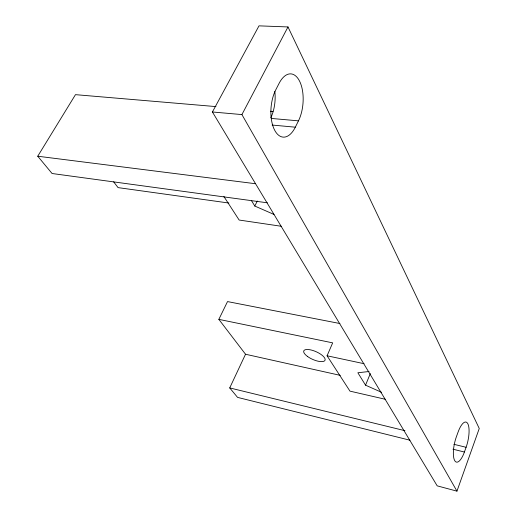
<?xml version="1.0" encoding="UTF-8"?>
<svg xmlns="http://www.w3.org/2000/svg" width="517" height="517" viewBox="0 0 517 517"><rect width="100%" height="100%" fill="white"/><g stroke="black" fill="none" stroke-linecap="round" stroke-linejoin="round"><path stroke-width="0.78" d="M456.957 491.15L479.253 428.496L287.995 26.949L258.998 25.85L212.416 111.982L437.188 485.851L456.957 491.15L241.917 114.587L212.416 111.982M464.408 452.032L466.101 447.295A18.05 5.952 -77.6 0 0 467.846 423.785A18.05 5.952 -77.6 0 0 458.172 431.857L456.414 436.684A18.095 5.971 -77.5 0 0 454.605 460.427A18.095 5.971 -77.5 0 0 464.408 452.032L452.963 449.195M381.488 392.274L365.545 385.178L370.314 373.571M385.333 399.279L349.97 391.136L327.074 355.786L332.677 342.861L218.846 319.357L227.525 301.579L339.915 323.532M409.955 440.206L237.568 397.386L229.722 387.918L245.523 354.235L218.846 319.357M295.323 127.188L298.471 120.849A28.48 14.334 -85.4 0 0 299.479 80.975A28.48 14.334 -85.4 0 0 279.161 83.243L275.82 89.725A28.538 14.444 -85.3 0 0 274.611 130.11A28.538 14.444 -85.3 0 0 295.323 127.188L272.116 125.043M274.01 214.452L254.81 206.05L257.317 201.01M241.917 114.587L287.995 26.949M267.354 202.806L52.075 173.512L37.747 156.224L75.469 94.656L215.964 106.599M369.093 371.503L357.861 372.757L365.545 385.178M270.559 111.239L272.963 111.446M271.296 118.432L298.471 120.849M37.747 156.224L255.372 183.709M228.895 203.039L118.063 187.613L113.65 181.842M281.422 226.291L239.138 220.035L223.874 196.473M327.074 355.786L364.033 363.697M245.523 354.235L340.283 375.368M229.722 387.918L404.94 430.687M453.907 444.31L466.101 447.295M251.475 200.654L254.81 206.05M274.831 91.477A28.034 14.735 -85.8 0 1 270.837 117.676M307.505 356.459A11.613 4.214 23.9 0 0 325.012 360.31A11.613 4.214 23.9 0 0 310.736 349.906A11.613 4.214 23.9 0 0 307.505 356.459"/></g></svg>
